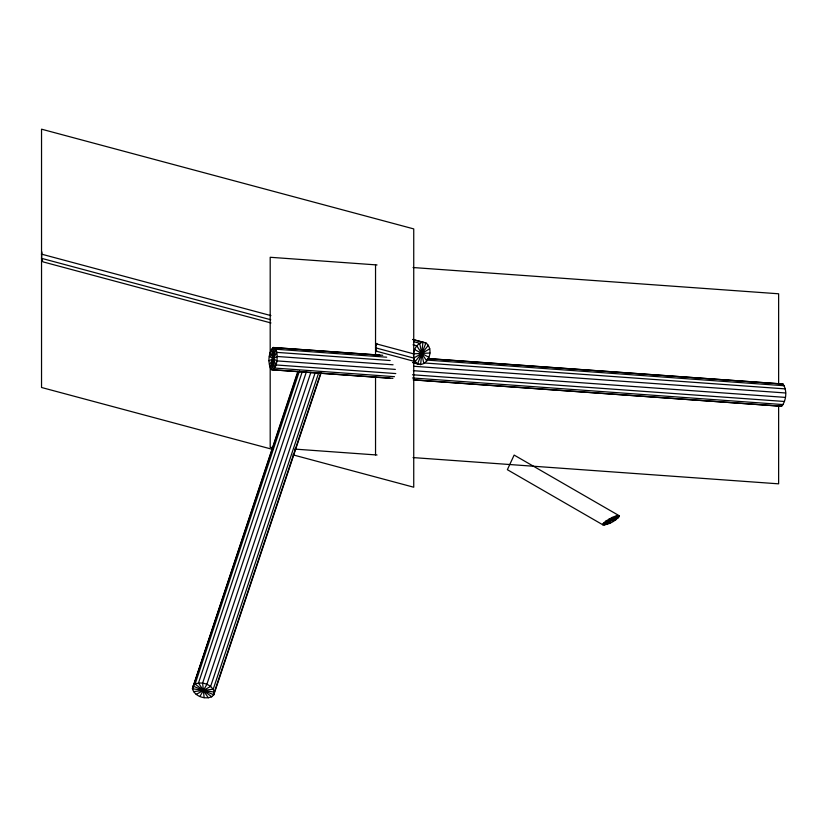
<?xml version="1.0" encoding="UTF-8"?>
<svg xmlns="http://www.w3.org/2000/svg" width="827" height="827" viewBox="0 0 827 827"><rect width="100%" height="100%" fill="white"/><g stroke="black" fill="none" stroke-linecap="round" stroke-linejoin="round"><path stroke-width="1.24" d="M390.055 378.239L271.628 369.741C267.41 363.435 268.268 353.325 273.055 347.516L382.746 355.3M413.221 379.903L781.639 406.264C786.425 400.454 787.283 390.344 783.066 384.038L427.807 358.536M376.854 351.537L375.541 347.826L376.854 343.412M270.977 322.964L42.942 261.859L41.536 258.334L41.888 251.946M412.611 362.557L417.552 363.88L425.967 342.967L422.917 342.275C413.748 343.887 410.006 358.246 417.552 363.88L420.612 364.583C429.771 362.96 433.524 348.601 425.967 342.967L412.766 339.432M270.295 368.036L275.97 349.242L274.626 347.536L271.628 369.741L392.908 378.352M297.947 371.116L192.422 688.726C194.665 696.334 204.703 699.663 211.681 696.789L213.811 694.783L321.207 372.605M297.265 374.197L192.422 688.726L214.358 692.116L320.721 373.029M299.57 370.641L195.1 684.043L192.97 686.048L213.811 694.783L214.358 692.116C212.115 684.508 202.077 681.169 195.1 684.043L211.681 696.789M302.165 371.995L198.49 683.009L208.29 697.823M306.559 371.323L202.625 683.102L204.145 697.73M310.9 372.253L206.884 684.311L199.896 696.53M315.118 372.915L210.606 686.441L196.175 694.391M318.788 372.512L213.232 689.191L193.549 691.651M609.902 523.171L612.207 517.413L617.676 515.552L619.082 515.655L619.268 516.472C615.247 520.989 609.127 524.618 603.028 524.928L507.364 469.695L514.146 455.077L619.082 515.655L603.028 524.928L602.842 524.111L606.067 520.958L612.207 517.413M269.385 364.893L276.88 352.385L275.97 349.242L386.664 357.192M428.386 345.252L415.144 361.595L376.512 351.237M606.842 524.411L615.257 516.162M604.434 525.031L617.676 515.552M429.792 348.787L413.738 358.06L375.541 347.826M269.044 360.799L277.21 356.478L393.063 364.79M602.842 524.111L619.268 516.472M603.906 522.716L618.203 517.857M606.067 520.958L616.043 519.625M429.978 353.026L413.552 353.822L376.512 343.898M783.066 384.038L427.518 358.608M377.029 264.95L270.191 257.28L270.191 356.158M413.066 267.534L778.631 293.781L778.631 383.676M379.893 355.186L273.055 347.516L273.199 369.762C277.541 365.276 277.386 358.215 276.88 352.385L390.148 360.52M426.567 360.055L784.399 385.754M423.61 362.919L785.309 388.886M413.655 366.268L785.65 392.98M395.347 369.4L276.931 360.892L269.333 356.385M413.376 370.692L785.371 397.394M395.771 373.566L276.073 364.965L270.191 352.302M412.508 374.765L784.503 401.477M394.469 376.678L274.76 368.077L271.504 349.19M412.487 377.97L783.19 404.589M413.5 379.831L781.639 406.264M272.765 447.521L270.191 447.335L270.191 366.433M294.65 449.092L377.029 455.005M413.066 457.589L778.631 483.836L778.631 405.509M412.962 339.608L422.917 342.275L420.612 364.583L413.159 362.577M413.634 341.644L419.682 343.267L423.837 363.58M413.055 344.818L416.767 345.82L426.753 361.027M41.35 254.096L270.915 315.604M41.536 258.334L270.739 319.739M273.065 449.526L41.536 387.491L41.536 129.177L413.738 228.903L413.738 487.217L292.985 454.86M414.616 349.521L428.903 357.326M608.972 519.087L613.127 521.486M375.541 264.847L375.541 354.731M375.541 376.564L375.541 454.902"/></g></svg>
